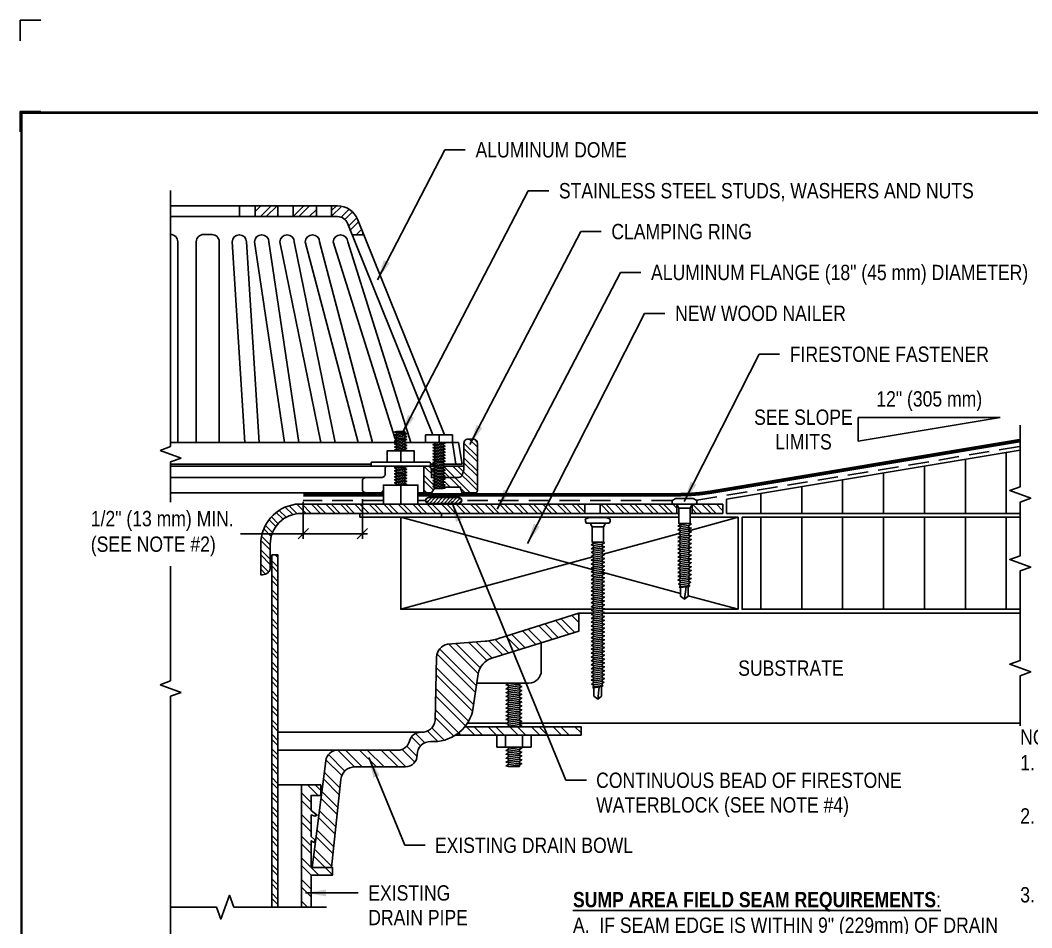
# Model space of a CAD drawing. Header units: inches. Extents: x 277.4 to 297.5, y 131.3 to 148.
# Drawn here: x 277.45 to 289.81, y 136.92 to 148.02 of the extents above; entities that cross this region are included whole.
import ezdxf
from ezdxf.enums import TextEntityAlignment as Align

# ---------------------------------------------------------------- set-up
doc = ezdxf.new("R2010")
doc.units = ezdxf.units.IN
doc.header["$MEASUREMENT"] = 0
doc.linetypes.add('HIDDEN', pattern=[0.375, 0.25, -0.125])
doc.layers.get('0').update_dxf_attribs({"linetype": 'CONTINUOUS'})
doc.layers.get('DEFPOINTS').update_dxf_attribs({"linetype": 'CONTINUOUS'})
for name, color, linetype in [('FSBP-ACCESSORY-FIRESTONE', 7, 'CONTINUOUS'), ('FSBP-ACCESSORY-OTHER', 7, 'CONTINUOUS'), ('FSBP-ADHESIVE', 1, 'HIDDEN'), ('FSBP-ANNO-NOTE', 7, 'CONTINUOUS'), ('FSBP-INSULATION', 7, 'CONTINUOUS'), ('FSBP-MEMBRANE', 7, 'CONTINUOUS'), ('FSBP-SEALANTS', 1, 'CONTINUOUS'), ('FSBP-SUBSTRATE-GENERIC', 9, 'CONTINUOUS'), ('FSBP-TTLB-BORDER', 7, 'CONTINUOUS'), ('FSBP-TTLB-TEXT', 7, 'CONTINUOUS'), ('FSBP-WOOD', 7, 'CONTINUOUS')]:
    doc.layers.add(name, color=color, linetype=linetype)
doc.styles.add('FSBP_ARIAL', font='arial.ttf')
doc.styles.add('FSBP_ARIAL_BOLD', font='')
doc.styles.add('FSBP_ARIAL_NAR', font='ARIALN.TTF')
doc.styles.get('FSBP_ARIAL_BOLD').set_extended_font_data('Arial Black')
doc.dimstyles.new('FSBP-DIM', dxfattribs={"dimtxt": 0.1875, "dimasz": 0.125, "dimexe": 0.0625, "dimexo": 0.125, "dimgap": 0.125, "dimtad": 0, "dimdec": 0, "dimzin": 1, "dimdsep": 46, "dimlunit": 4, "dimtxsty": 'FSBP_ARIAL_NAR', "dimblk": 'OBLIQUE', "dimcen": 0.09375, "dimdle": 0.0625, "dimclrd": 256, "dimclre": 256, "dimclrt": 256, "dimadec": 0, "dimazin": 0, "dimtfac": 1, "dimtdec": 0, "dimtmove": 1, "dimatfit": 3, "dimfxl": 1, "dimtolj": 1, "dimtzin": 0, "dimlwd": -1, "dimlwe": -1, "dimarcsym": 0})
doc.dimstyles.new('FSBP-LEADER', dxfattribs={"dimtxt": 0.1875, "dimasz": 0.25, "dimexe": 0.0625, "dimexo": 0.125, "dimgap": 0.125, "dimtad": 0, "dimtih": 1, "dimtoh": 1, "dimdec": 4, "dimzin": 0, "dimdsep": 46, "dimlunit": 4, "dimtxsty": 'FSBP_ARIAL_NAR', "dimcen": 0.09375, "dimclrd": 256, "dimclre": 256, "dimclrt": 256, "dimadec": 0, "dimazin": 0, "dimtfac": 1, "dimtdec": 4, "dimtofl": 0, "dimtmove": 0, "dimatfit": 3, "dimfxl": 1, "dimtolj": 1, "dimtzin": 0, "dimlwd": -1, "dimlwe": -1, "dimarcsym": 0})

# ---------------------------------------------------------------- blocks, each defined once
blk = doc.blocks.new('TTLB-EPDM_1')
at = {"layer": 'DEFPOINTS', "linetype": 'Continuous', "ltscale": 1.75}
blk.add_lwpolyline([(-0.016, 13.881), (-0.016, 14.131), (0.234, 14.131)], dxfattribs=at)
at = {"layer": 'DEFPOINTS', "color": 1}
blk.add_lwpolyline([(0.234, 13.016), (-0.016, 13.016), (-0.016, 12.766)], dxfattribs=at)
at = {"layer": 'FSBP-TTLB-BORDER', "const_width": 0.0312}
blk.add_lwpolyline([(20, 0), (20, 13), (0, 13), (0, 0)], dxfattribs=at)
at = {"layer": 'FSBP-TTLB-TEXT'}
for tag, height, style, p in [('MAXIMUM_WARRANTY', 0.188, 'FSBP_ARIAL_BOLD', (18.04, 0.224)), ('ACCPT_SYSTEMS', 0.219, 'FSBP_ARIAL', (12.494, -1.125))]:
    blk.add_attdef(tag, text='', height=height, dxfattribs=dict(at, style=style)).set_placement(p, align=Align.MIDDLE_LEFT)
for tag, height, style, p in [('DETAIL_DESCP_LINE_1', 0.219, 'FSBP_ARIAL_BOLD', (10.331, -0.374)), ('ISSUE_REV_DATE', 0.219, 'FSBP_ARIAL', (16.841, -0.728)), ('DETAIL_NUMBER', 0.438, 'FSBP_ARIAL', (18.919, -0.893))]:
    blk.add_attdef(tag, text='', height=height, dxfattribs=dict(at, style=style)).set_placement(p, align=Align.MIDDLE_CENTER)
blk = doc.blocks.new('FSBP_AP_FASTENER_02')
at = {"layer": 'FSBP-ACCESSORY-FIRESTONE'}
for p, q in [((-0.125, 0), (-0.094, -0.063)), ((0.094, -0.063), (0.125, 0)), ((-0.094, -0.063), (-0.094, -0.312)), ((-0.094, -0.063), (0.094, -0.063)), ((0.094, -0.063), (0.094, -0.312)), ((-0.094, -0.312), (-0.07, -0.333)), ((-0.07, -0.364), (-0.07, -0.396)), ((-0.07, -0.427), (-0.07, -0.459)), ((-0.07, -0.49), (-0.07, -0.522)), ((0.07, -0.344), (0.07, -0.376)), ((0.07, -0.407), (0.07, -0.439)), ((0.07, -0.47), (0.07, -0.502)), ((-0.07, -0.554), (-0.07, -0.585)), ((-0.07, -0.617), (-0.07, -0.648)), ((0.07, -0.533), (0.07, -0.565)), ((0.07, -0.597), (0.07, -0.628)), ((-0.07, -0.68), (-0.07, -0.711)), ((-0.07, -0.743), (-0.07, -0.775)), ((-0.07, -0.806), (-0.07, -0.838)), ((0.07, -0.66), (0.07, -0.691)), ((0.07, -0.723), (0.07, -0.754)), ((0.07, -0.786), (0.07, -0.818)), ((-0.07, -0.869), (-0.07, -0.901)), ((-0.07, -0.932), (-0.07, -0.964)), ((0.07, -0.849), (0.07, -0.881)), ((0.07, -0.912), (0.07, -0.944)), ((0.07, -0.975), (0.07, -1.007)), ((-0.07, -0.996), (-0.07, -1.027)), ((-0.07, -1.059), (-0.07, -1.09)), ((-0.07, -1.122), (-0.07, -1.153)), ((0.07, -1.039), (0.07, -1.07)), ((0.07, -1.102), (0.07, -1.133)), ((-0.07, -1.185), (-0.07, -1.216)), ((-0.07, -1.248), (-0.07, -1.28)), ((-0.07, -1.311), (-0.07, -1.343)), ((0.07, -1.165), (0.07, -1.196)), ((0.07, -1.228), (0.07, -1.26)), ((0.07, -1.291), (0.07, -1.323)), ((-0.063, -1.498), (-0.063, -1.357)), ((0, -1.545), (0.025, -1.345)), ((0.062, -1.498), (0.062, -1.34)), ((0, -1.545), (-0.063, -1.498)), ((0.062, -1.498), (0, -1.545))]:
    blk.add_line(p, q, dxfattribs=at)
blk.add_lwpolyline([(0.188, 0, 0.125), (0.203, 0.062), (0.141, 0.094), (-0.141, 0.094), (-0.203, 0.062, 0.125), (-0.188, 0)], format="xyb", close=True, dxfattribs=at)
for points in [[(-0.109, -0.354), (-0.07, -0.333), (0.07, -0.312), (0.109, -0.323), (0.07, -0.344), (-0.07, -0.364)], [(-0.109, -0.417), (-0.07, -0.396), (0.07, -0.376), (0.109, -0.386), (0.07, -0.407), (-0.07, -0.427)], [(-0.109, -0.48), (-0.07, -0.459), (0.07, -0.439), (0.109, -0.449), (0.07, -0.47), (-0.07, -0.49)], [(-0.109, -0.543), (-0.07, -0.522), (0.07, -0.502), (0.109, -0.512), (0.07, -0.533), (-0.07, -0.554)], [(-0.109, -0.606), (-0.07, -0.585), (0.07, -0.565), (0.109, -0.575), (0.07, -0.597), (-0.07, -0.617)], [(-0.109, -0.67), (-0.07, -0.648), (0.07, -0.628), (0.109, -0.638), (0.07, -0.66), (-0.07, -0.68)], [(-0.109, -0.733), (-0.07, -0.711), (0.07, -0.691), (0.109, -0.702), (0.07, -0.723), (-0.07, -0.743)], [(-0.109, -0.796), (-0.07, -0.775), (0.07, -0.754), (0.109, -0.765), (0.07, -0.786), (-0.07, -0.806)], [(-0.109, -0.859), (-0.07, -0.838), (0.07, -0.818), (0.109, -0.828), (0.07, -0.849), (-0.07, -0.869)], [(-0.109, -0.922), (-0.07, -0.901), (0.07, -0.881), (0.109, -0.891), (0.07, -0.912), (-0.07, -0.932)], [(-0.109, -0.985), (-0.07, -0.964), (0.07, -0.944), (0.109, -0.954), (0.07, -0.975), (-0.07, -0.996)], [(-0.109, -1.048), (-0.07, -1.027), (0.07, -1.007), (0.109, -1.017), (0.07, -1.039), (-0.07, -1.059)], [(-0.109, -1.112), (-0.07, -1.09), (0.07, -1.07), (0.109, -1.08), (0.07, -1.102), (-0.07, -1.122)], [(-0.109, -1.175), (-0.07, -1.153), (0.07, -1.133), (0.109, -1.143), (0.07, -1.165), (-0.07, -1.185)], [(-0.109, -1.238), (-0.07, -1.216), (0.07, -1.196), (0.109, -1.207), (0.07, -1.228), (-0.07, -1.248)], [(-0.1, -1.3), (-0.07, -1.28), (0.07, -1.26), (0.1, -1.271), (0.07, -1.291), (-0.07, -1.311)], [(-0.085, -1.353), (-0.07, -1.343), (0.07, -1.323), (0.085, -1.328), (0.07, -1.338), (-0.07, -1.359)]]:
    blk.add_lwpolyline(points, close=True, dxfattribs=at)
blk.add_lwpolyline([(-0.094, -0.312), (0.094, -0.312)], dxfattribs=at)
blk = doc.blocks.new('FSBP_AP_FASTENER_04')
at = {"layer": 'FSBP-ACCESSORY-FIRESTONE'}
for p, q in [((-0.125, 0.048), (-0.094, -0.014)), ((0.094, -0.014), (0.125, 0.048)), ((-0.094, -0.014), (-0.094, -0.264)), ((-0.094, -0.014), (0.094, -0.014)), ((0.094, -0.014), (0.094, -0.264)), ((-0.094, -0.264), (-0.07, -0.284)), ((-0.07, -0.316), (-0.07, -0.347)), ((0.07, -0.296), (0.07, -0.327)), ((-0.07, -0.379), (-0.07, -0.41)), ((-0.07, -0.442), (-0.07, -0.474)), ((0.07, -0.359), (0.07, -0.39)), ((0.07, -0.422), (0.07, -0.453)), ((0.07, -0.485), (0.07, -0.517)), ((-0.07, -0.505), (-0.07, -0.537)), ((-0.07, -0.568), (-0.07, -0.6)), ((-0.07, -0.631), (-0.07, -0.663)), ((0.07, -0.548), (0.07, -0.58)), ((0.07, -0.611), (0.07, -0.643)), ((-0.07, -0.694), (-0.07, -0.726)), ((-0.07, -0.758), (-0.07, -0.789)), ((-0.07, -0.821), (-0.07, -0.852)), ((0.07, -0.674), (0.07, -0.706)), ((0.07, -0.738), (0.07, -0.769)), ((0.07, -0.801), (0.07, -0.832)), ((-0.07, -0.884), (-0.07, -0.915)), ((-0.07, -0.947), (-0.07, -0.979)), ((0.07, -0.864), (0.07, -0.895)), ((0.07, -0.927), (0.07, -0.958)), ((-0.07, -1.01), (-0.07, -1.042)), ((-0.07, -1.073), (-0.07, -1.105)), ((-0.07, -1.136), (-0.07, -1.168)), ((0.07, -0.99), (0.07, -1.022)), ((0.07, -1.053), (0.07, -1.085)), ((0.07, -1.116), (0.07, -1.148)), ((-0.07, -1.2), (-0.07, -1.231)), ((-0.07, -1.263), (-0.07, -1.294)), ((0.07, -1.179), (0.07, -1.211)), ((0.07, -1.243), (0.07, -1.274)), ((0.07, -1.306), (0.07, -1.337)), ((-0.07, -1.326), (-0.07, -1.357)), ((-0.07, -1.389), (-0.07, -1.421)), ((-0.07, -1.452), (-0.07, -1.484)), ((0.07, -1.369), (0.07, -1.4)), ((0.07, -1.432), (0.07, -1.464)), ((-0.07, -1.515), (-0.07, -1.547)), ((-0.07, -1.578), (-0.07, -1.61)), ((-0.07, -1.641), (-0.07, -1.673)), ((0.07, -1.495), (0.07, -1.527)), ((0.07, -1.558), (0.07, -1.59)), ((0.07, -1.621), (0.07, -1.653)), ((-0.07, -1.705), (-0.07, -1.736)), ((-0.07, -1.768), (-0.07, -1.799)), ((0.07, -1.685), (0.07, -1.716)), ((0.07, -1.748), (0.07, -1.779)), ((0.07, -1.811), (0.07, -1.842)), ((-0.07, -1.831), (-0.07, -1.862)), ((-0.07, -1.894), (-0.07, -1.926)), ((-0.07, -1.957), (-0.07, -1.989)), ((0.07, -1.874), (0.07, -1.906)), ((0.07, -1.937), (0.07, -1.969)), ((-0.07, -2.02), (-0.07, -2.052)), ((-0.07, -2.083), (-0.07, -2.115)), ((0.07, -2), (0.07, -2.032)), ((0.07, -2.063), (0.07, -2.095)), ((0.07, -2.126), (0.07, -2.158)), ((-0.07, -2.147), (-0.07, -2.178)), ((-0.07, -2.21), (-0.07, -2.241)), ((-0.07, -2.273), (-0.07, -2.304)), ((0.07, -2.19), (0.07, -2.221)), ((0.07, -2.253), (0.07, -2.284)), ((-0.07, -2.336), (-0.07, -2.368)), ((-0.07, -2.399), (-0.07, -2.431)), ((-0.07, -2.462), (-0.07, -2.494)), ((0.07, -2.316), (0.07, -2.347)), ((0.07, -2.379), (0.07, -2.411)), ((0.07, -2.442), (0.07, -2.474)), ((-0.07, -2.525), (-0.07, -2.557)), ((-0.07, -2.589), (-0.07, -2.62)), ((-0.062, -2.776), (-0.062, -2.635)), ((0, -2.823), (0.025, -2.622)), ((0.062, -2.776), (0.062, -2.617)), ((0.07, -2.505), (0.07, -2.537)), ((0.07, -2.568), (0.07, -2.6)), ((0, -2.823), (-0.062, -2.776)), ((0.062, -2.776), (0, -2.823))]:
    blk.add_line(p, q, dxfattribs=at)
blk.add_lwpolyline([(0.188, 0.048, 0.125), (0.203, 0.111), (0.141, 0.142), (-0.141, 0.142), (-0.203, 0.111, 0.125), (-0.188, 0.048)], format="xyb", close=True, dxfattribs=at)
for points in [[(-0.109, -0.305), (-0.07, -0.284), (0.07, -0.264), (0.109, -0.274), (0.07, -0.296), (-0.07, -0.316)], [(-0.109, -0.369), (-0.07, -0.347), (0.07, -0.327), (0.109, -0.337), (0.07, -0.359), (-0.07, -0.379)], [(-0.109, -0.432), (-0.07, -0.41), (0.07, -0.39), (0.109, -0.4), (0.07, -0.422), (-0.07, -0.442)], [(-0.109, -0.495), (-0.07, -0.474), (0.07, -0.453), (0.109, -0.464), (0.07, -0.485), (-0.07, -0.505)], [(-0.109, -0.558), (-0.07, -0.537), (0.07, -0.517), (0.109, -0.527), (0.07, -0.548), (-0.07, -0.568)], [(-0.109, -0.621), (-0.07, -0.6), (0.07, -0.58), (0.109, -0.59), (0.07, -0.611), (-0.07, -0.631)], [(-0.109, -0.684), (-0.07, -0.663), (0.07, -0.643), (0.109, -0.653), (0.07, -0.674), (-0.07, -0.694)], [(-0.109, -0.747), (-0.07, -0.726), (0.07, -0.706), (0.109, -0.716), (0.07, -0.738), (-0.07, -0.758)], [(-0.109, -0.811), (-0.07, -0.789), (0.07, -0.769), (0.109, -0.779), (0.07, -0.801), (-0.07, -0.821)], [(-0.109, -0.874), (-0.07, -0.852), (0.07, -0.832), (0.109, -0.842), (0.07, -0.864), (-0.07, -0.884)], [(-0.109, -0.937), (-0.07, -0.915), (0.07, -0.895), (0.109, -0.906), (0.07, -0.927), (-0.07, -0.947)], [(-0.109, -1), (-0.07, -0.979), (0.07, -0.958), (0.109, -0.969), (0.07, -0.99), (-0.07, -1.01)], [(-0.109, -1.063), (-0.07, -1.042), (0.07, -1.022), (0.109, -1.032), (0.07, -1.053), (-0.07, -1.073)], [(-0.109, -1.126), (-0.07, -1.105), (0.07, -1.085), (0.109, -1.095), (0.07, -1.116), (-0.07, -1.136)], [(-0.109, -1.189), (-0.07, -1.168), (0.07, -1.148), (0.109, -1.158), (0.07, -1.179), (-0.07, -1.2)], [(-0.109, -1.252), (-0.07, -1.231), (0.07, -1.211), (0.109, -1.221), (0.07, -1.243), (-0.07, -1.263)], [(-0.109, -1.316), (-0.07, -1.294), (0.07, -1.274), (0.109, -1.284), (0.07, -1.306), (-0.07, -1.326)], [(-0.109, -1.379), (-0.07, -1.357), (0.07, -1.337), (0.109, -1.347), (0.07, -1.369), (-0.07, -1.389)], [(-0.109, -1.442), (-0.07, -1.421), (0.07, -1.4), (0.109, -1.411), (0.07, -1.432), (-0.07, -1.452)], [(-0.109, -1.505), (-0.07, -1.484), (0.07, -1.464), (0.109, -1.474), (0.07, -1.495), (-0.07, -1.515)], [(-0.109, -1.568), (-0.07, -1.547), (0.07, -1.527), (0.109, -1.537), (0.07, -1.558), (-0.07, -1.578)], [(-0.109, -1.631), (-0.07, -1.61), (0.07, -1.59), (0.109, -1.6), (0.07, -1.621), (-0.07, -1.641)], [(-0.109, -1.694), (-0.07, -1.673), (0.07, -1.653), (0.109, -1.663), (0.07, -1.685), (-0.07, -1.705)], [(-0.109, -1.758), (-0.07, -1.736), (0.07, -1.716), (0.109, -1.726), (0.07, -1.748), (-0.07, -1.768)], [(-0.109, -1.821), (-0.07, -1.799), (0.07, -1.779), (0.109, -1.789), (0.07, -1.811), (-0.07, -1.831)], [(-0.109, -1.884), (-0.07, -1.862), (0.07, -1.842), (0.109, -1.853), (0.07, -1.874), (-0.07, -1.894)], [(-0.109, -1.947), (-0.07, -1.926), (0.07, -1.906), (0.109, -1.916), (0.07, -1.937), (-0.07, -1.957)], [(-0.109, -2.01), (-0.07, -1.989), (0.07, -1.969), (0.109, -1.979), (0.07, -2), (-0.07, -2.02)], [(-0.109, -2.073), (-0.07, -2.052), (0.07, -2.032), (0.109, -2.042), (0.07, -2.063), (-0.07, -2.083)], [(-0.109, -2.136), (-0.07, -2.115), (0.07, -2.095), (0.109, -2.105), (0.07, -2.126), (-0.07, -2.147)], [(-0.109, -2.199), (-0.07, -2.178), (0.07, -2.158), (0.109, -2.168), (0.07, -2.19), (-0.07, -2.21)], [(-0.109, -2.263), (-0.07, -2.241), (0.07, -2.221), (0.109, -2.231), (0.07, -2.253), (-0.07, -2.273)], [(-0.109, -2.326), (-0.07, -2.304), (0.07, -2.284), (0.109, -2.295), (0.07, -2.316), (-0.07, -2.336)], [(-0.109, -2.389), (-0.07, -2.368), (0.07, -2.347), (0.109, -2.358), (0.07, -2.379), (-0.07, -2.399)], [(-0.109, -2.452), (-0.07, -2.431), (0.07, -2.411), (0.109, -2.421), (0.07, -2.442), (-0.07, -2.462)], [(-0.109, -2.515), (-0.07, -2.494), (0.07, -2.474), (0.109, -2.484), (0.07, -2.505), (-0.07, -2.525)], [(-0.1, -2.577), (-0.07, -2.557), (0.07, -2.537), (0.1, -2.548), (0.07, -2.568), (-0.07, -2.589)], [(-0.085, -2.63), (-0.07, -2.62), (0.07, -2.6), (0.085, -2.606), (0.07, -2.616), (-0.07, -2.636)]]:
    blk.add_lwpolyline(points, close=True, dxfattribs=at)
blk.add_lwpolyline([(-0.094, -0.264), (0.094, -0.264)], dxfattribs=at)
blk = doc.blocks.new('_OBLIQUE')
at = {"color": 0, "linetype": 'ByBlock'}
blk.add_line((-0.5, -0.5), (0.5, 0.5), dxfattribs=at)
blk = doc.blocks.new('*D5')
at = {"layer": 'DEFPOINTS', "color": 0, "transparency": 16777216}
for p in [(280.907, 142.255), (281.629, 142.286), (280.907, 141.74)]:
    blk.add_point(p, dxfattribs=at)
at = {"layer": 'FSBP-ANNO-NOTE', "transparency": 16777216}
for p, q in [((280.907, 142.13), (280.907, 141.678)), ((281.629, 142.161), (281.629, 141.678)), ((280.141, 141.74), (280.907, 141.74)), ((281.692, 141.74), (280.844, 141.74))]:
    blk.add_line(p, q, dxfattribs=at)
at = {"layer": 'FSBP-ANNO-NOTE', "transparency": 16777216, "xscale": 0.125, "yscale": 0.125, "zscale": 0.125, "rotation": 180}
blk.add_blockref('_OBLIQUE', (280.907, 141.74), dxfattribs=at)
at = {"layer": 'FSBP-ANNO-NOTE', "transparency": 16777216, "xscale": 0.125, "yscale": 0.125, "zscale": 0.125}
blk.add_blockref('_OBLIQUE', (281.629, 141.74), dxfattribs=at)
at = {"layer": 'FSBP-ANNO-NOTE', "transparency": 16777216, "insert": (278.31, 141.74), "char_height": 0.1875, "attachment_point": 4, "style": 'FSBP_ARIAL_NAR'}
blk.add_mtext('\\A1;1/2" (13 mm) MIN. \\P(SEE NOTE #2)', dxfattribs=at)

msp = doc.modelspace()

# ---------------------------------------------------------------- hatches: boundary and pattern name
at = {"layer": 'FSBP-ACCESSORY-FIRESTONE'}
h = msp.add_hatch(dxfattribs=at)
h.set_pattern_fill('STEEL', color=256, angle=90, style=0)
h.set_pattern_definition([(135, (-34.86031, -0.45626), (-0.088388348, -0.088388348), []), (135, (-34.92281, -0.45626), (-0.088388348, -0.088388348), [])])
h.paths.add_polyline_path([(282.618, 142.364), (282.641, 142.37), (282.618, 142.383), (282.618, 142.401), (282.641, 142.407), (282.618, 142.419), (282.618, 142.427), (282.806, 142.427, 0.322823), (282.851, 142.459), (282.866, 142.506, 0.080612), (282.871, 142.536), (282.871, 142.848, -0.414214), (282.918, 142.895), (282.988, 142.895, -0.414214), (283.035, 142.848), (283.035, 142.263, -0.414214), (283.012, 142.239), (282.848, 142.239), (282.824, 142.309), (282.619, 142.309), (282.618, 142.31), (282.618, 142.328), (282.641, 142.334), (282.618, 142.346)])
h.paths.add_polyline_path([(282.618, 142.51), (282.641, 142.516), (282.618, 142.529), (282.618, 142.547), (282.641, 142.553), (282.618, 142.565), (282.618, 142.567), (282.871, 142.567), (282.871, 142.536, -0.080612), (282.866, 142.506), (282.851, 142.459, -0.322823), (282.806, 142.427), (282.618, 142.427), (282.618, 142.437), (282.641, 142.443), (282.618, 142.456), (282.618, 142.474), (282.641, 142.48), (282.618, 142.492)], flags=17)
h.paths.add_polyline_path([(282.473, 142.52, 0.414214), (282.426, 142.567), (282.449, 142.567), (282.505, 142.567), (282.515, 142.562), (282.515, 142.544), (282.492, 142.538), (282.515, 142.525), (282.515, 142.507), (282.492, 142.501), (282.515, 142.489), (282.515, 142.471), (282.492, 142.465), (282.515, 142.452), (282.515, 142.434), (282.492, 142.428), (282.495, 142.427), (282.473, 142.427)], flags=17)
h.paths.add_polyline_path([(282.379, 142.567), (282.426, 142.567, -0.414214), (282.473, 142.52), (282.473, 142.427), (282.495, 142.427), (282.515, 142.416), (282.515, 142.398), (282.492, 142.392), (282.515, 142.379), (282.515, 142.361), (282.492, 142.355), (282.515, 142.343), (282.515, 142.325), (282.492, 142.319), (282.515, 142.306), (282.515, 142.302), (282.473, 142.239), (282.379, 142.239)])
h = msp.add_hatch(dxfattribs=at)
h.set_pattern_fill('STEEL', color=256, angle=90, style=0)
h.set_pattern_definition([(135, (-27.61229, 1e-14), (-0.088388348, -0.088388348), []), (135, (-27.67479, 1e-14), (-0.088388348, -0.088388348), [])])
h.paths.add_polyline_path([(280.598, 136.743), (280.523, 136.743), (280.523, 135.469), (280.598, 135.469)])
h.paths.add_polyline_path([(280.523, 137.172), (280.598, 137.172), (280.598, 141.48), (280.523, 141.48)])
h.paths.add_polyline_path([(280.504, 141.612, -0.414214), (280.879, 141.987), (284.348, 141.987), (284.348, 142.099), (280.811, 142.099, 0.374313), (280.387, 141.612), (280.387, 141.24, 0.490314), (280.504, 141.331)])
h.paths.add_polyline_path([(284.535, 142.099), (284.535, 141.987), (285.473, 141.987), (285.473, 142.099), (285.426, 142.099)])
h.paths.add_polyline_path([(285.66, 141.987), (286.035, 141.987), (286.035, 142.099), (285.66, 142.099)])
at = {"layer": 'FSBP-ACCESSORY-OTHER'}
h = msp.add_hatch(dxfattribs=at)
h.set_pattern_fill('STEEL', color=9, scale=1.125, style=0)
h.set_pattern_definition([(45, (0, 0), (-0.09943689, 0.09943689), []), (45, (0, 0.07031), (-0.09943689, 0.09943689), [])])
h.paths.add_polyline_path([(280.598, 145.618), (280.598, 145.75), (280.317, 145.75), (280.317, 145.618)])
h.paths.add_polyline_path([(281.067, 145.618), (281.067, 145.75), (280.785, 145.75), (280.785, 145.618)])
h.paths.add_polyline_path([(281.448, 145.536), (281.503, 145.397), (281.645, 145.397), (281.57, 145.585, 0.305975), (281.326, 145.75), (281.254, 145.75), (281.254, 145.618), (281.326, 145.618, -0.305975)])
h = msp.add_hatch(dxfattribs=at)
h.set_pattern_fill('STEEL', color=9, scale=1.5, angle=90, style=0)
h.set_pattern_definition([(135, (-27.61229, 1e-14), (-0.13258252, -0.13258252), []), (135, (-27.70604, 1e-14), (-0.13258252, -0.13258252), [])])
h.paths.add_polyline_path([(281.004, 136.743), (280.884, 136.743), (280.884, 135.494, -0.005498), (280.884, 135.459), (280.884, 134.861), (281.004, 134.861)])
h.paths.add_polyline_path([(281.004, 137.984), (281.03, 137.967), (281.047, 137.967), (281.047, 137.995), (281.004, 138.035), (281.004, 138.301), (281.047, 138.286), (281.075, 138.297), (281.003, 138.353), (281.003, 138.538), (281.123, 138.538), (281.123, 138.668), (280.884, 138.668), (280.884, 137.172), (281.004, 137.172), (281.004, 137.562), (281.263, 137.562), (281.263, 137.658), (281.004, 137.658)])
h.paths.add_polyline_path([(281.017, 137.658), (281.25, 137.658), (281.367, 138.737, -0.389393), (281.539, 138.888), (282.156, 138.888, 0.421245), (282.299, 139.035, -0.43869), (282.467, 139.197, 0.354042), (282.975, 139.56), (283.046, 140.025, -0.291894), (283.212, 140.216), (284.277, 140.549), (284.277, 140.768), (283.295, 140.458, -0.056409), (283.13, 140.425), (282.671, 140.388, 0.354397), (282.536, 140.228), (282.52, 139.454, -0.39171), (282.348, 139.311), (282.333, 139.311, 0.331836), (282.205, 139.204, -0.347275), (282.063, 139.092), (281.331, 139.093, 0.377996), (281.181, 138.962)])
h.paths.add_polyline_path([(284.302, 139.277), (284.302, 139.378), (282.881, 139.378, -0.076042), (282.769, 139.277)])
at = {"layer": 'FSBP-INSULATION'}
h = msp.add_hatch(dxfattribs=at)
h.set_pattern_fill('LINE', color=256, scale=4, angle=90, style=0)
h.paths.add_polyline_path([(289.543, 141.424), (289.671, 141.471), (289.671, 141.94), (286.27, 141.94), (286.27, 140.815), (289.671, 140.815), (289.671, 141.284), (289.8, 141.331)])
h.paths.add_polyline_path([(289.671, 142.315), (289.671, 142.76), (286.082, 142.162), (286.082, 141.987), (289.671, 141.987), (289.671, 142.127), (289.8, 142.174), (289.543, 142.268)])
h.paths.add_polyline_path([(296.244, 142.299), (296.372, 142.346), (296.115, 142.439), (296.244, 142.486), (296.244, 142.801), (289.953, 142.801), (289.953, 142.496), (289.824, 142.449), (290.082, 142.355), (289.953, 142.308), (289.953, 141.987), (296.244, 141.987)])
h.paths.add_polyline_path([(296.244, 141.94), (289.953, 141.94), (289.953, 141.471), (289.824, 141.424), (290.082, 141.331), (289.953, 141.284), (289.953, 140.815), (296.244, 140.815), (296.244, 141.284), (296.372, 141.331), (296.115, 141.424), (296.244, 141.471)])
h.paths.add_polyline_path([(291.761, 142.249), (294.436, 142.249), (294.436, 142.54), (291.761, 142.54)], flags=24)
h.paths.add_polyline_path([(291.761, 141.232), (294.436, 141.232), (294.436, 141.523), (291.761, 141.523)], flags=24)
at = {"layer": 'FSBP-SEALANTS'}
h = msp.add_hatch(dxfattribs=at)
h.set_pattern_fill('ANSI31', color=256, scale=0.25, style=0)
h.set_pattern_definition([(45, (-34.860312, -0.456255), (-0.022097087, 0.022097087), [])])
edge = h.paths.add_edge_path()
edge.add_line((282.436, 142.181), (282.811, 142.181))
edge.add_arc((282.81, 142.146), 0.0352, -87.6617, 87.6617, ccw=False)
edge.add_line((282.811, 142.111), (282.436, 142.111))
edge.add_arc((282.438, 142.146), 0.0352, 92.3383, 267.6617, ccw=False)

# ---------------------------------------------------------------- linework, layer by layer
at = {"layer": 'FSBP-ACCESSORY-FIRESTONE'}
for p, q in [((280.129, 145.75), (280.129, 145.618)), ((280.317, 145.75), (280.317, 145.618)), ((280.598, 145.75), (280.598, 145.618)), ((280.785, 145.75), (280.785, 145.618)), ((281.067, 145.75), (281.067, 145.618)), ((281.254, 145.75), (281.254, 145.618)), ((281.503, 145.397), (281.645, 145.397)), ((282.046, 142.99), (282.15, 142.99)), ((282.046, 142.954), (282.046, 142.972)), ((282.15, 142.99), (282.15, 142.975)), ((282.15, 142.957), (282.15, 142.939)), ((282.567, 142.948), (282.567, 142.854)), ((282.046, 142.854), (279.285, 142.854)), ((282.046, 142.917), (282.046, 142.935)), ((282.046, 142.88), (282.046, 142.899)), ((282.046, 142.844), (282.046, 142.862)), ((282.046, 142.807), (282.046, 142.826)), ((282.15, 142.92), (282.15, 142.902)), ((282.15, 142.884), (282.15, 142.866)), ((282.15, 142.847), (282.15, 142.829)), ((282.806, 142.854), (282.171, 142.854)), ((282.515, 142.836), (282.515, 142.854)), ((282.515, 142.799), (282.515, 142.817)), ((282.618, 142.839), (282.618, 142.821)), ((282.772, 142.591), (282.731, 142.854)), ((282.848, 142.591), (282.806, 142.854)), ((282.046, 142.771), (282.046, 142.789)), ((282.098, 142.755), (282.098, 142.614)), ((282.15, 142.811), (282.15, 142.793)), ((282.15, 142.774), (282.15, 142.756)), ((282.515, 142.763), (282.515, 142.781)), ((282.515, 142.726), (282.515, 142.744)), ((282.515, 142.69), (282.515, 142.708)), ((282.618, 142.803), (282.618, 142.784)), ((282.618, 142.766), (282.618, 142.748)), ((282.618, 142.729), (282.618, 142.711)), ((282.618, 142.693), (282.618, 142.675)), ((282.515, 142.653), (282.515, 142.671)), ((282.515, 142.617), (282.515, 142.635)), ((282.515, 142.58), (282.515, 142.598)), ((282.618, 142.656), (282.618, 142.638)), ((282.618, 142.62), (282.618, 142.602)), ((282.618, 142.583), (282.618, 142.565)), ((281.746, 142.567), (279.285, 142.567)), ((282.046, 142.552), (282.046, 142.567)), ((282.046, 142.515), (282.046, 142.534)), ((282.046, 142.479), (282.046, 142.497)), ((282.046, 142.442), (282.046, 142.461)), ((282.15, 142.555), (282.15, 142.537)), ((282.15, 142.519), (282.15, 142.501)), ((282.15, 142.482), (282.15, 142.464)), ((282.15, 142.446), (282.15, 142.428)), ((282.379, 142.239), (282.379, 142.567)), ((282.449, 142.567), (282.505, 142.567)), ((282.515, 142.544), (282.515, 142.562)), ((282.515, 142.507), (282.515, 142.525)), ((282.515, 142.471), (282.515, 142.489)), ((282.515, 142.434), (282.515, 142.452)), ((282.618, 142.567), (282.871, 142.567)), ((282.618, 142.547), (282.618, 142.529)), ((282.618, 142.51), (282.618, 142.492)), ((282.618, 142.474), (282.618, 142.456)), ((281.676, 142.427), (279.285, 142.427)), ((282.046, 142.406), (282.046, 142.424)), ((282.046, 142.369), (282.046, 142.388)), ((282.046, 142.334), (282.046, 142.351)), ((282.098, 142.099), (282.098, 142.334)), ((282.15, 142.409), (282.15, 142.391)), ((282.15, 142.373), (282.15, 142.355)), ((282.15, 142.336), (282.15, 142.334)), ((282.515, 142.398), (282.515, 142.416)), ((282.515, 142.361), (282.515, 142.379)), ((282.515, 142.325), (282.515, 142.343)), ((282.618, 142.437), (282.618, 142.419)), ((282.618, 142.401), (282.618, 142.383)), ((282.618, 142.364), (282.618, 142.346)), ((282.618, 142.328), (282.618, 142.31)), ((281.676, 142.239), (279.285, 142.239)), ((282.515, 142.291), (282.515, 142.306)), ((282.618, 142.291), (282.515, 142.291)), ((284.348, 142.099), (284.348, 141.987)), ((284.535, 142.099), (284.535, 141.987)), ((285.473, 142.099), (285.473, 141.987)), ((285.66, 142.099), (285.66, 141.987)), ((289.671, 139.424), (289.671, 139.424))]:
    msp.add_line(p, q, dxfattribs=at)
at = {"layer": 'FSBP-ACCESSORY-FIRESTONE', "linetype": 'Continuous'}
for p, q in [((279.157, 142.758), (279.285, 142.805)), ((279.414, 142.664), (279.157, 142.758)), ((279.285, 142.617), (279.414, 142.664)), ((279.285, 139.939), (279.285, 141.344)), ((279.157, 139.892), (279.285, 139.939)), ((279.414, 139.798), (279.157, 139.892)), ((279.285, 139.751), (279.414, 139.798)), ((279.285, 136.437), (279.285, 139.751))]:
    msp.add_line(p, q, dxfattribs=at)
at = {"layer": 'FSBP-ACCESSORY-FIRESTONE'}
for points in [[(279.285, 145.75), (281.326, 145.75, -0.305975), (281.57, 145.585), (282.632, 142.948)], [(279.285, 145.618), (281.326, 145.618, -0.305975), (281.448, 145.536), (282.491, 142.948)], [(279.285, 145.399, -0.414214), (279.373, 145.311), (279.373, 142.854)], [(279.599, 142.854), (279.599, 145.311, -0.414214), (279.687, 145.399), (279.792, 145.399, -0.414214), (279.879, 145.311), (279.879, 142.854)], [(280.194, 142.854), (280.037, 145.308, -1), (280.213, 145.308), (280.369, 142.854)], [(280.676, 142.854), (280.311, 145.308, -1), (280.487, 145.308), (280.851, 142.854)], [(281.122, 142.854), (280.622, 145.308, -1), (280.797, 145.308), (281.297, 142.854)], [(281.576, 142.854), (280.932, 145.308, -1), (281.107, 145.308), (281.752, 142.854)], [(282.028, 142.912), (281.274, 145.308, -1), (281.45, 145.308), (282.222, 142.854)], [(282.619, 142.309), (282.824, 142.309), (282.848, 142.239), (283.012, 142.239, 0.414214), (283.035, 142.263), (283.035, 142.848, 0.414214), (282.988, 142.895), (282.918, 142.895, 0.414214), (282.871, 142.848), (282.871, 142.536, -0.080612), (282.866, 142.506), (282.851, 142.459, -0.322823), (282.806, 142.427), (282.618, 142.427)], [(282.495, 142.427), (282.473, 142.427), (282.473, 142.52, 0.414214), (282.426, 142.567), (282.426, 142.567), (282.379, 142.567), (281.934, 142.567, 0.414214), (281.91, 142.544), (281.91, 142.473, -0.414214), (281.863, 142.427), (281.676, 142.427, 0.414214), (281.629, 142.38), (281.629, 142.286, 0.414214), (281.676, 142.239), (281.863, 142.239), (281.887, 142.274)], [(285.637, 141.987), (286.035, 141.987), (286.035, 142.099), (280.811, 142.099, 0.374313), (280.387, 141.612), (280.387, 141.237), (280.41, 141.237, 0.414214), (280.504, 141.331), (280.504, 141.612, -0.414214), (280.879, 141.987), (285.496, 141.987)]]:
    msp.add_lwpolyline(points, format="xyb", dxfattribs=at)
for points in [[(282.046, 142.99), (282.023, 142.984), (282.046, 142.972), (282.15, 142.957), (282.172, 142.963), (282.15, 142.975)], [(282.046, 142.954), (282.023, 142.948), (282.046, 142.935), (282.15, 142.92), (282.172, 142.926), (282.15, 142.939)], [(282.731, 142.854), (282.403, 142.854), (282.403, 142.948), (282.731, 142.948)], [(282.046, 142.917), (282.023, 142.911), (282.046, 142.899), (282.15, 142.884), (282.172, 142.89), (282.15, 142.902)], [(282.046, 142.88), (282.023, 142.875), (282.046, 142.862), (282.15, 142.847), (282.172, 142.853), (282.15, 142.866)], [(282.046, 142.844), (282.023, 142.838), (282.046, 142.826), (282.15, 142.811), (282.172, 142.817), (282.15, 142.829)], [(282.618, 142.803), (282.641, 142.808), (282.618, 142.821), (282.515, 142.836), (282.492, 142.83), (282.515, 142.817)], [(282.262, 142.614), (281.934, 142.614), (281.934, 142.755), (282.262, 142.755)], [(282.046, 142.807), (282.023, 142.802), (282.046, 142.789), (282.15, 142.774), (282.172, 142.78), (282.15, 142.793)], [(282.618, 142.766), (282.641, 142.772), (282.618, 142.784), (282.515, 142.799), (282.492, 142.793), (282.515, 142.781)], [(282.618, 142.729), (282.641, 142.735), (282.618, 142.748), (282.515, 142.763), (282.492, 142.757), (282.515, 142.744)], [(282.618, 142.693), (282.641, 142.699), (282.618, 142.711), (282.515, 142.726), (282.492, 142.72), (282.515, 142.708)], [(282.618, 142.656), (282.641, 142.662), (282.618, 142.675), (282.515, 142.69), (282.492, 142.684), (282.515, 142.671)], [(282.618, 142.62), (282.641, 142.626), (282.618, 142.638), (282.515, 142.653), (282.492, 142.647), (282.515, 142.635)], [(282.618, 142.583), (282.641, 142.589), (282.618, 142.602), (282.515, 142.617), (282.492, 142.611), (282.515, 142.598)], [(282.618, 142.547), (282.641, 142.553), (282.618, 142.565), (282.515, 142.58), (282.492, 142.574), (282.515, 142.562)], [(282.046, 142.552), (282.023, 142.546), (282.046, 142.534), (282.15, 142.519), (282.172, 142.525), (282.15, 142.537)], [(282.046, 142.515), (282.023, 142.509), (282.046, 142.497), (282.15, 142.482), (282.172, 142.488), (282.15, 142.501)], [(282.046, 142.479), (282.023, 142.473), (282.046, 142.461), (282.15, 142.446), (282.172, 142.452), (282.15, 142.464)], [(282.618, 142.51), (282.641, 142.516), (282.618, 142.529), (282.515, 142.544), (282.492, 142.538), (282.515, 142.525)], [(282.618, 142.474), (282.641, 142.48), (282.618, 142.492), (282.515, 142.507), (282.492, 142.501), (282.515, 142.489)], [(282.618, 142.437), (282.641, 142.443), (282.618, 142.456), (282.515, 142.471), (282.492, 142.465), (282.515, 142.452)], [(282.309, 142.099), (281.887, 142.099), (281.887, 142.334), (282.309, 142.334)], [(282.046, 142.442), (282.023, 142.436), (282.046, 142.424), (282.15, 142.409), (282.172, 142.415), (282.15, 142.428)], [(282.046, 142.406), (282.023, 142.4), (282.046, 142.388), (282.15, 142.373), (282.172, 142.379), (282.15, 142.391)], [(282.046, 142.369), (282.023, 142.363), (282.046, 142.351), (282.15, 142.336), (282.172, 142.342), (282.15, 142.355)], [(282.618, 142.401), (282.641, 142.407), (282.618, 142.419), (282.515, 142.434), (282.492, 142.428), (282.515, 142.416)], [(282.618, 142.364), (282.641, 142.37), (282.618, 142.383), (282.515, 142.398), (282.492, 142.392), (282.515, 142.379)], [(282.618, 142.328), (282.641, 142.334), (282.618, 142.346), (282.515, 142.361), (282.492, 142.355), (282.515, 142.343)], [(282.618, 142.291), (282.641, 142.297), (282.618, 142.31), (282.515, 142.325), (282.492, 142.319), (282.515, 142.306)], [(281.598, 141.94), (282.598, 141.94), (282.598, 141.987), (281.598, 141.987)]]:
    msp.add_lwpolyline(points, close=True, dxfattribs=at)
for points in [[(282.039, 142.879), (282.03, 142.908)], [(282.046, 142.855), (282.043, 142.864)], [(282.515, 142.854), (282.515, 142.854), (282.618, 142.839), (282.641, 142.845), (282.625, 142.854)], [(282.731, 142.856), (282.732, 142.854)], [(282.152, 142.755), (282.15, 142.756), (282.046, 142.771), (282.023, 142.765), (282.042, 142.755)], [(279.285, 142.591), (281.735, 142.591)], [(282.461, 142.591), (282.515, 142.591)], [(282.639, 142.591), (282.848, 142.591)], [(282.066, 142.567), (282.15, 142.555), (282.172, 142.561), (282.161, 142.567)], [(282.309, 142.239), (282.473, 142.239), (282.515, 142.302)], [(280.523, 137.172), (280.523, 141.48), (280.598, 141.48), (280.598, 137.172)]]:
    msp.add_lwpolyline(points, dxfattribs=at)
msp.add_lwpolyline([(282.449, 142.567), (281.746, 142.567, -0.414214), (281.735, 142.579), (281.735, 142.602, -0.414214), (281.746, 142.614), (282.449, 142.614, -0.414214), (282.461, 142.602), (282.461, 142.579, -0.414214)], format="xyb", close=True, dxfattribs=at)
at = {"layer": 'FSBP-ACCESSORY-FIRESTONE', "linetype": 'Continuous'}
msp.add_lwpolyline([(281.192, 137.172), (280.057, 137.172), (280.004, 137.317), (279.899, 137.027), (279.846, 137.172), (279.285, 137.172)], dxfattribs=at)
at = {"layer": 'FSBP-ACCESSORY-FIRESTONE'}
for points in [[(279.285, 145.937, 0), (279.285, 142.805, 0)], [(279.285, 142.617, 0), (279.285, 142.125, 0)]]:
    msp.add_polyline3d(points, dxfattribs=at)
for p in [(281.638, 145.414), (282.732, 142.854)]:
    msp.add_point(p, dxfattribs=at)
at = {"layer": 'FSBP-ACCESSORY-OTHER', "color": 9, "linetype": 'Continuous'}
for p, q in [((283.415, 139.913), (283.415, 139.906)), ((283.415, 139.882), (283.415, 139.859)), ((283.549, 139.901), (283.549, 139.878)), ((283.549, 139.854), (283.549, 139.831)), ((283.415, 139.835), (283.415, 139.811)), ((283.415, 139.788), (283.415, 139.764)), ((283.415, 139.741), (283.415, 139.717)), ((283.549, 139.807), (283.549, 139.783)), ((283.549, 139.76), (283.549, 139.736)), ((283.415, 139.694), (283.415, 139.67)), ((283.415, 139.646), (283.415, 139.623)), ((283.549, 139.713), (283.549, 139.689)), ((283.549, 139.666), (283.549, 139.642)), ((283.549, 139.618), (283.549, 139.595)), ((283.415, 139.599), (283.415, 139.576)), ((283.415, 139.552), (283.415, 139.529)), ((283.415, 139.505), (283.415, 139.482)), ((283.549, 139.571), (283.549, 139.548)), ((283.549, 139.524), (283.549, 139.501)), ((283.415, 139.458), (283.415, 139.434)), ((283.415, 139.411), (283.415, 139.387)), ((283.549, 139.477), (283.549, 139.454)), ((283.549, 139.43), (283.549, 139.407)), ((283.549, 139.383), (283.549, 139.378)), ((283.377, 139.127), (283.377, 139.277)), ((283.587, 139.127), (283.587, 139.277)), ((283.415, 139.127), (283.415, 139.105)), ((283.549, 139.127), (283.549, 139.124)), ((283.415, 139.081), (283.415, 139.058)), ((283.415, 139.034), (283.415, 139.01)), ((283.415, 138.987), (283.415, 138.963)), ((283.549, 139.1), (283.549, 139.077)), ((283.549, 139.053), (283.549, 139.03)), ((283.549, 139.006), (283.549, 138.982)), ((283.415, 138.94), (283.415, 138.916)), ((283.549, 138.959), (283.549, 138.935)), ((283.549, 138.893), (283.549, 138.912)), ((280.884, 137.172), (280.884, 138.668))]:
    msp.add_line(p, q, dxfattribs=at)
at = {"layer": 'FSBP-ACCESSORY-OTHER', "color": 9}
msp.add_lwpolyline([(281.017, 137.658), (281.181, 138.962, -0.377996), (281.331, 139.093), (282.063, 139.092, 0.347275), (282.205, 139.204, -0.361921), (282.348, 139.311, 0.39171), (282.52, 139.454), (282.536, 140.228, -0.354397), (282.671, 140.388), (283.13, 140.425, 0.056409), (283.295, 140.458), (284.277, 140.768), (284.277, 140.549), (283.212, 140.216, 0.291894), (283.046, 140.025), (282.975, 139.56, -0.354042), (282.467, 139.197, 0.43869), (282.299, 139.035, -0.421245), (282.156, 138.888), (281.539, 138.888, 0.389393), (281.367, 138.737), (281.25, 137.658)], format="xyb", close=True, dxfattribs=at)
for points in [[(284.277, 140.768), (284.454, 140.768)], [(284.576, 140.768), (289.671, 140.768)], [(283.571, 139.913), (283.549, 139.901), (283.415, 139.882), (283.386, 139.89), (283.415, 139.906), (283.469, 139.913)], [(282.881, 139.378), (284.302, 139.378), (284.302, 139.277), (282.769, 139.277)], [(283.396, 139.424), (282.914, 139.424)], [(283.398, 139.378), (283.415, 139.387), (283.549, 139.407), (283.578, 139.399), (283.549, 139.383), (283.514, 139.378)]]:
    msp.add_lwpolyline(points, dxfattribs=at)
for points in [[(283.549, 139.878), (283.578, 139.87), (283.549, 139.854), (283.415, 139.835), (283.386, 139.842), (283.415, 139.859)], [(283.549, 139.831), (283.578, 139.823), (283.549, 139.807), (283.415, 139.788), (283.386, 139.795), (283.415, 139.811)], [(283.549, 139.783), (283.578, 139.776), (283.549, 139.76), (283.415, 139.741), (283.386, 139.748), (283.415, 139.764)], [(283.549, 139.736), (283.578, 139.729), (283.549, 139.713), (283.415, 139.694), (283.386, 139.701), (283.415, 139.717)], [(283.549, 139.689), (283.578, 139.682), (283.549, 139.666), (283.415, 139.646), (283.386, 139.654), (283.415, 139.67)], [(283.549, 139.642), (283.578, 139.634), (283.549, 139.618), (283.415, 139.599), (283.386, 139.607), (283.415, 139.623)], [(283.549, 139.595), (283.578, 139.587), (283.549, 139.571), (283.415, 139.552), (283.386, 139.56), (283.415, 139.576)], [(283.549, 139.548), (283.578, 139.54), (283.549, 139.524), (283.415, 139.505), (283.386, 139.513), (283.415, 139.529)], [(283.549, 139.501), (283.578, 139.493), (283.549, 139.477), (283.415, 139.458), (283.386, 139.466), (283.415, 139.482)], [(283.549, 139.454), (283.578, 139.446), (283.549, 139.43), (283.415, 139.411), (283.386, 139.418), (283.415, 139.434)], [(283.549, 139.124), (283.578, 139.116), (283.549, 139.1), (283.415, 139.081), (283.386, 139.089), (283.415, 139.105)], [(283.549, 139.077), (283.578, 139.069), (283.549, 139.053), (283.415, 139.034), (283.386, 139.042), (283.415, 139.058)], [(283.549, 139.03), (283.578, 139.022), (283.549, 139.006), (283.415, 138.987), (283.386, 138.994), (283.415, 139.01)], [(283.549, 138.982), (283.578, 138.975), (283.549, 138.959), (283.415, 138.94), (283.386, 138.947), (283.415, 138.963)], [(283.549, 138.935), (283.578, 138.928), (283.549, 138.912), (283.415, 138.893), (283.386, 138.9), (283.415, 138.916)]]:
    msp.add_lwpolyline(points, close=True, dxfattribs=at)
at = {"layer": 'FSBP-ACCESSORY-OTHER', "color": 9, "linetype": 'Continuous'}
msp.add_lwpolyline([(281.123, 138.668), (281.123, 138.538), (281.003, 138.538), (281.003, 138.353), (281.075, 138.297), (281.047, 138.286), (281.004, 138.301), (281.004, 138.035), (281.047, 137.995), (281.047, 137.967), (281.03, 137.967), (281.004, 137.984), (281.004, 137.658), (281.263, 137.658), (281.263, 137.562), (281.004, 137.562), (281.004, 137.172)], dxfattribs=at)
at = {"layer": 'FSBP-ACCESSORY-OTHER', "color": 9}
for points in [[(283.817, 140.405, 0), (283.817, 140.064, 0)], [(283.666, 139.913, 0), (283.029, 139.913, 0)], [(282.348, 139.311, 0), (280.598, 139.311, 0)], [(283.273, 139.277, 0), (283.273, 139.127, 0)], [(283.691, 139.127, 0), (283.691, 139.277, 0)], [(283.273, 139.127, 0), (283.691, 139.127, 0)], [(280.598, 139.093, 0), (281.331, 139.093, 0)], [(283.549, 138.893, 0), (283.415, 138.893, 0)], [(280.598, 138.668, 0), (281.123, 138.668, 0)]]:
    msp.add_polyline3d(points, dxfattribs=at)
at = {"layer": 'FSBP-ACCESSORY-OTHER', "color": 9, "linetype": 'Continuous'}
msp.add_arc((283.664, 140.066), 0.153, 270.7653, 359.2347, dxfattribs=at)
at = {"layer": 'FSBP-ADHESIVE', "linetype": 'HIDDEN'}
for p, q in [((285.716, 142.148), (289.671, 142.807)), ((281.887, 142.146), (280.907, 142.146)), ((282.403, 142.146), (282.309, 142.146)), ((285.414, 142.146), (282.845, 142.146))]:
    msp.add_line(p, q, dxfattribs=at)
at = {"layer": 'FSBP-ANNO-NOTE'}
msp.add_lwpolyline([(289.426, 143.159), (287.692, 142.87), (287.692, 143.159)], close=True, dxfattribs=at)
at = {"layer": 'FSBP-INSULATION', "linetype": 'Continuous'}
for points in [[(289.671, 141.94), (289.671, 142.127), (289.8, 142.174), (289.543, 142.268), (289.671, 142.315), (289.671, 143.066)], [(289.671, 140.815), (289.671, 141.284), (289.8, 141.331), (289.543, 141.424), (289.671, 141.471), (289.671, 141.94)]]:
    msp.add_lwpolyline(points, dxfattribs=at)
at = {"layer": 'FSBP-INSULATION'}
for points in [[(289.671, 141.987), (286.082, 141.987), (286.082, 142.162), (289.671, 142.76)], [(289.671, 140.815), (286.27, 140.815), (286.27, 141.94), (289.671, 141.94)]]:
    msp.add_lwpolyline(points, dxfattribs=at)
at = {"layer": 'FSBP-MEMBRANE', "const_width": 0.045}
msp.add_lwpolyline([(282.309, 142.217), (285.514, 142.217, 0.041311), (285.884, 142.247), (289.671, 142.879)], format="xyb", dxfattribs=at)
msp.add_lwpolyline([(280.907, 142.217), (281.887, 142.217)], dxfattribs=at)
at = {"layer": 'FSBP-SEALANTS'}
msp.add_lwpolyline([(282.436, 142.181), (282.811, 142.181, -0.96), (282.811, 142.111), (282.436, 142.111, -0.96)], format="xyb", close=True, dxfattribs=at)
at = {"layer": 'FSBP-SUBSTRATE-GENERIC'}
for points in [[(289.671, 139.389), (289.671, 140.002), (289.8, 140.049), (289.543, 140.143), (289.671, 140.19), (289.671, 140.815)], [(289.671, 139.424), (283.549, 139.424)]]:
    msp.add_lwpolyline(points, dxfattribs=at)
at = {"layer": 'FSBP-WOOD'}
for p, q in [((284.454, 141.297), (282.098, 141.94)), ((286.223, 141.94), (285.619, 141.775)), ((285.486, 141.739), (284.573, 141.49)), ((284.448, 141.456), (282.098, 140.815)), ((285.52, 141.007), (284.56, 141.269)), ((286.223, 140.815), (285.613, 140.981))]:
    msp.add_line(p, q, dxfattribs=at)
for points in [[(284.454, 140.815), (282.098, 140.815), (282.098, 141.94), (285.496, 141.94)], [(285.637, 141.94), (286.223, 141.94), (286.223, 141.94), (286.223, 140.815), (284.575, 140.815)]]:
    msp.add_lwpolyline(points, dxfattribs=at)

# ---------------------------------------------------------------- block references
msp.add_blockref('TTLB-EPDM_1', (277.463, 133.889))
at = {"layer": 'FSBP-ACCESSORY-FIRESTONE', "xscale": 0.75, "yscale": 0.75, "zscale": 0.75}
for name, p in [('FSBP_AP_FASTENER_02', (285.567, 142.099)), ('FSBP_AP_FASTENER_04', (284.507, 141.833))]:
    msp.add_blockref(name, p, dxfattribs=at)

# ---------------------------------------------------------------- texts
at = {"layer": 'FSBP-ANNO-NOTE', "style": 'FSBP_ARIAL_NAR'}
for s, p in [('ALUMINUM DOME', (283.013, 146.435)), ('STAINLESS STEEL STUDS, WASHERS AND NUTS', (284.032, 145.935)), ('CLAMPING RING', (284.673, 145.435)), ('ALUMINUM FLANGE (18" (45 mm) DIAMETER)', (285.158, 144.935)), ('NEW WOOD NAILER', (285.452, 144.435)), ('FIRESTONE FASTENER', (286.854, 143.935)), ('CONTINUOUS BEAD OF FIRESTONE', (284.487, 138.724)), ('WATERBLOCK (SEE NOTE #4)', (284.487, 138.423)), ('EXISTING DRAIN BOWL', (282.516, 137.929)), ('EXISTING', (281.702, 137.346)), ('DRAIN PIPE', (281.702, 137.045))]:
    msp.add_text(s, height=0.1875, dxfattribs=at).set_placement(p, align=Align.MIDDLE_LEFT)
for s, p in [('12" (305 mm)', (288.559, 143.389)), ('SEE SLOPE', (287.021, 143.165)), ('LIMITS', (287.021, 142.864)), ('SUBSTRATE', (286.868, 140.096))]:
    msp.add_text(s, height=0.1875, dxfattribs=at).set_placement(p, align=Align.MIDDLE_CENTER)
at = {"layer": 'FSBP-ANNO-NOTE', "char_height": 0.1875, "attachment_point": 1, "style": 'FSBP_ARIAL_NAR'}
for s, width, heights, insert in [('\\A1;\\pi-0.375,l0.375,t0.1875,0.375;NOTES\\P1.   REFER TO FIRESTONE WEBSITE FOR THE MOST \\P\\pi0;CURRENT INFORMATION.\\P\\pi-0.375;{\\H0.083333x;\\P\\pt0.375;}2.    HOLE IN MEMBRANE SHOULD EXTEND A MINIMUM OF 1/2"\\P\\pi0;(13 mm) BEYOND CLAMPING RING AND SHOULD NOT BE SMALLER THAN THE DIAMETER OF THE LEADER PIPE.\\P\\pi-0.375;{\\H0.083333x;\\P}3.   INSULATION ADJACENT TO DRAIN TO BE APPROPRIATE FIRESTONE INSULATION WITH APPROPRIATE BONDING SURFACE.\\P{\\H0.083333x;\\P}4.   FIRESTONE WATERBLOCK MIN. OF 1/2 OF 10 OZ (295ML) TUBE PER 4" DRAIN.  USE ADDITIONAL WATERBLOCK FOR LARGER DRAINS.\\P{\\H0.083333x;  \\P}5.   IN REROOF APPLICATIONS:\\P      -REMOVE EXISTING FLASHING DOWN TO METAL BOWL.\\P      -REPAIR OR REPLACE BROKEN DRAIN COMPONENTS.\\P\\pi0;-DRILL AND TAP BROKEN DRAINS BOLTS AND\\P REPLACE IF NECESSARY.', 7.52009, [5.841], (289.671, 139.345)), ('\\A1;\\pt4.6875;{\\fArial Narrow|b1|i0|c0|p34;\\LSUMP AREA FIELD SEAM REQUIREMENTS\\fArial Narrow|b0|i0|c0|p34;:\\P\\pi-0.375,l0.375,t0.375;}A.  IF SEAM EDGE IS WITHIN 9" (229mm) OF DRAIN COMPRESSION RING, EPDM TARGET PATCH REQUIRED.\\P{\\H0.083333x;\\P}B.   IF FIELD SEAM EDGE IS WITH IN 9" (229 mm) TO 18" (457 mm) OF DRAIN COMPRESSION RING, INSTALL A LAYER OF 5" QUICKSEAM FLASHING CENTERED OVER SEAM EDGE.  5" QUICKSEAM FLASHING SHALL EXTEND 3"(76 mm) MIN. BEYOND EDGE OF SUMP. ', 5.50008, [3.302], (284.204, 137.358))]:
    msp.add_mtext_dynamic_manual_height_columns(s, width=width, gutter_width=23.081, heights=heights, dxfattribs=dict(at, insert=insert))

# ---------------------------------------------------------------- dimensions: what is measured, and where the dimension line sits
at = {"layer": 'FSBP-ANNO-NOTE'}
dim = msp.add_linear_dim(base=(280.907, 141.74), p1=(281.629, 142.286), p2=(280.907, 142.255), angle=180, text='1/2" (13 mm) MIN. \\P(SEE NOTE #2)', dimstyle='FSBP-DIM', dxfattribs=at)
dim.commit()
dim.dimension.update_dxf_attribs({"geometry": '*D5', "text_midpoint": (279.163, 141.74), "dimtype": 160})

# ---------------------------------------------------------------- leaders
for points in [[(281.813, 144.846), (282.638, 146.435), (282.888, 146.435)], [(282.108, 142.952), (283.657, 145.935), (283.907, 145.935)], [(282.945, 142.83), (284.298, 145.435), (284.548, 145.435)], [(283.279, 142.04), (284.783, 144.935), (285.033, 144.935)], [(283.648, 141.621), (285.077, 144.435), (285.327, 144.435)], [(285.565, 142.135), (286.479, 143.935), (286.729, 143.935)], [(282.717, 142.133), (284.118, 138.724), (284.368, 138.724)], [(281.707, 139.001), (282.147, 137.929), (282.397, 137.929)], [(280.933, 137.346), (281.577, 137.346)]]:
    msp.add_leader(points, dimstyle='FSBP-LEADER', dxfattribs=at)

doc.saveas('drawing.dxf')
